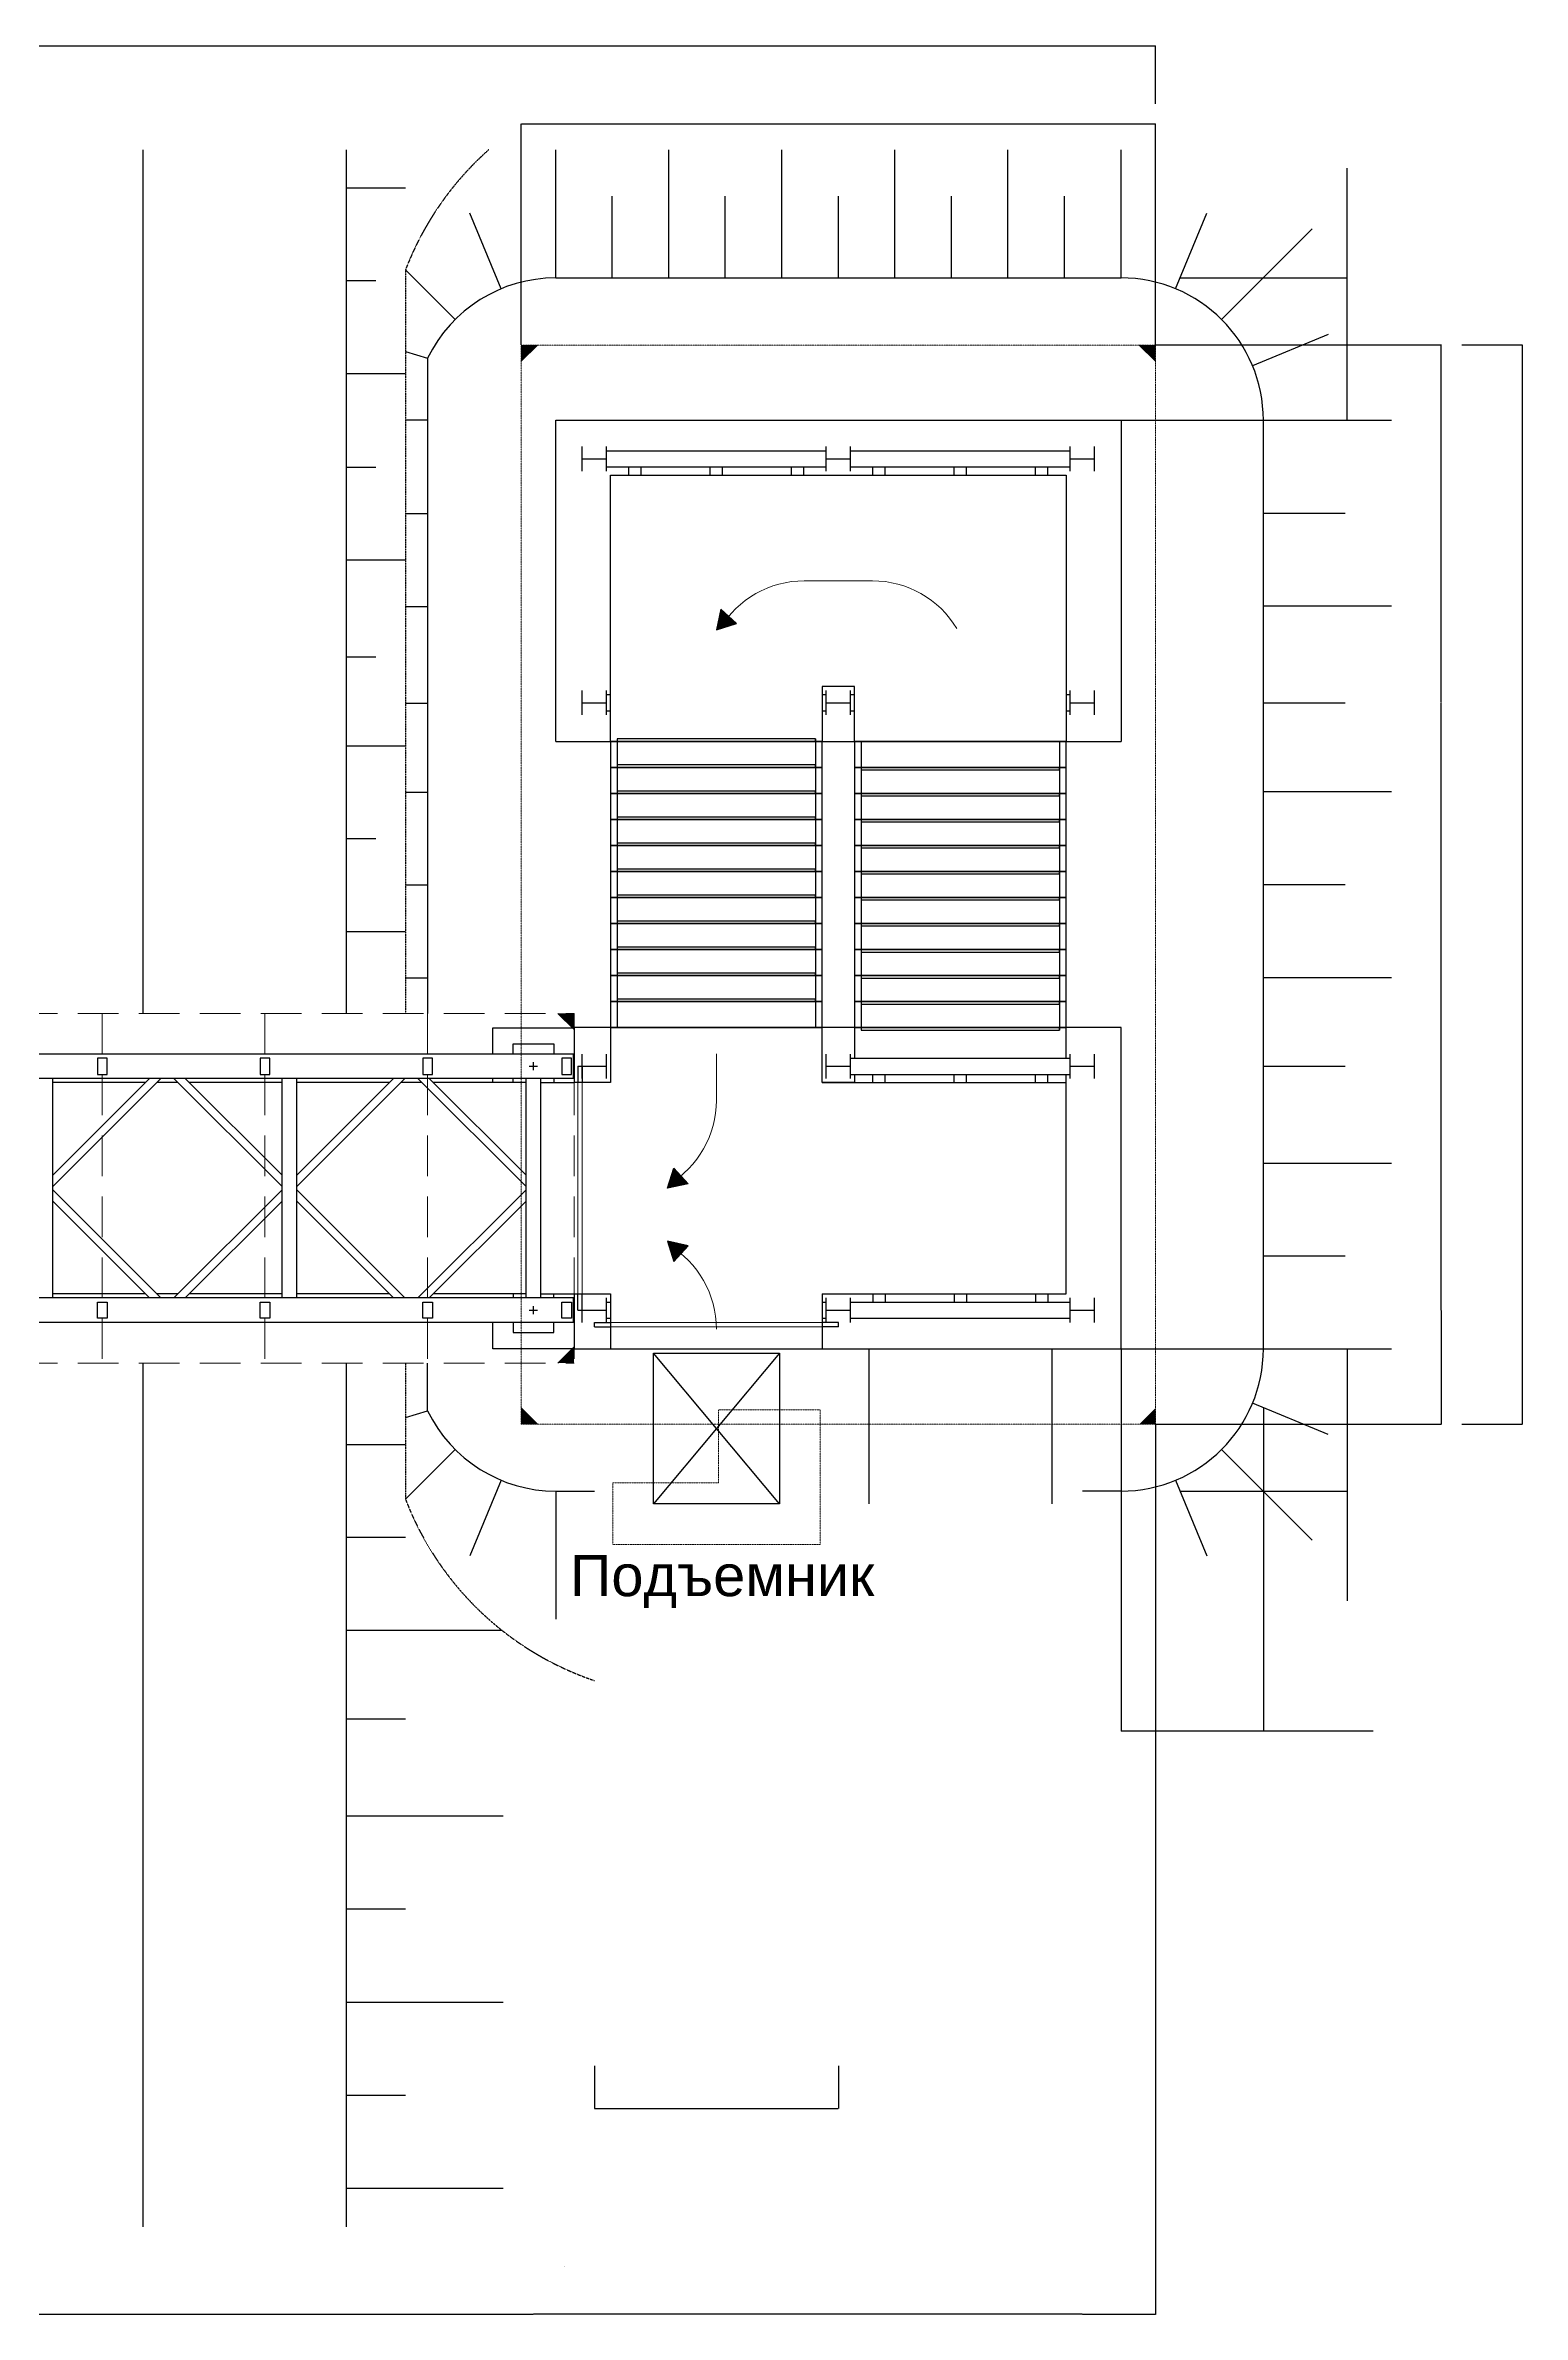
# Model space of a CAD drawing. Header units: millimetres. Extents: x -54986 to 52073, y -1196 to 63678.
# Drawn here: x -4318 to 13845, y -1196 to 26712 of the extents above; entities that cross this region are included whole.
import ezdxf

# ---------------------------------------------------------------- set-up
doc = ezdxf.new("R2010")
doc.units = ezdxf.units.MM
for name, pattern in [('ACAD_ISO02W100', [15, 12, -3]), ('HIDDEN', [0.375, 0.25, -0.125]), ('HIDDEN2', [4.7625, 3.175, -1.5875])]:
    doc.linetypes.add(name, pattern=pattern)
doc.layers.add('0_ANNOT_Dimensions', color=7, linetype='Continuous')
doc.styles.get("Standard").update_dxf_attribs({"font": 'arial.ttf'})
doc.dimstyles.new('ISO-25', dxfattribs={"dimtxt": 2.5, "dimasz": 2.5, "dimexe": 1.25, "dimexo": 0.625, "dimtad": 1, "dimtxsty": 'Standard', "dimcen": 2.5, "dimadec": 0, "dimazin": 0, "dimtfac": 1, "dimtmove": 0, "dimatfit": 3, "dimfxl": 1, "dimarcsym": 0})

# ---------------------------------------------------------------- blocks, each defined once
blk = doc.blocks.new('A$C62fae98b')
h = blk.add_hatch(color=256)
h.dxf.hatch_style = 1
h.paths.add_polyline_path([(-109, 10.75), (-108, 10.75), (-109, 9.75)])
h = blk.add_hatch(color=256)
h.dxf.hatch_style = 1
h.paths.add_polyline_path([(-109, -10.75), (-108, -10.75), (-109, -9.75)])
at = {"linetype": 'HIDDEN', "lineweight": 15, "ltscale": 10}
for p, q in [((-109, 10.75), (-109, -10.75)), ((109, 10.75), (-109, 10.75)), ((-100, 10.75), (-100, -10.75)), ((-90, 10.75), (-90, -10.75)), ((-80, 10.75), (-80, -10.75)), ((109, -10.75), (-109, -10.75))]:
    blk.add_line(p, q, dxfattribs=at)
for p, q in [((-108, 10.75), (-109, 9.75)), ((-108, -10.75), (-109, -9.75))]:
    blk.add_line(p, q)
at = {"lineweight": 30}
for p, q in [((-104, 9.87), (-109, 9.87)), ((-109, 9.87), (-109, 6.5)), ((-104, 8.25), (-104, 9.87)), ((-105.25, 8.87), (-107.75, 8.87)), ((-107.75, 8.87), (-107.75, 8.25)), ((-105.25, 8.25), (-105.25, 8.87)), ((-109, 8.25), (109, 8.25)), ((-109, 6.75), (-109, 8.25)), ((-108.97, 6.75), (-108.97, 8.25)), ((-106.25, 7.5), (-106.75, 7.5)), ((-106.5, 7.25), (-106.5, 7.75)), ((-109, 6.75), (109, 6.75)), ((-106.95, 6.5), (-109, 6.5)), ((-107.75, 6.75), (-107.75, 6.5)), ((-106.95, -6.75), (-106.95, 6.75)), ((-106.05, -6.75), (-106.05, 6.75)), ((-99.4, 6.75), (-106.05, 0.1)), ((-100.1, 6.75), (-106.05, 0.8)), ((-106.05, 6.5), (-100.35, 6.5)), ((-105.25, 6.5), (-105.25, 6.75)), ((-104, 6.5), (-104, 6.75)), ((-99.65, 6.5), (-98.35, 6.5)), ((-98.6, 6.75), (-91.95, 0.1)), ((-97.9, 6.75), (-91.95, 0.8)), ((-97.65, 6.5), (-91.95, 6.5)), ((-91.95, -6.75), (-91.95, 6.75)), ((-91.05, -6.75), (-91.05, 6.75)), ((-84.4, 6.75), (-91.05, 0.1)), ((-85.1, 6.75), (-91.05, 0.8)), ((-91.05, 6.5), (-85.35, 6.5)), ((-84.65, 6.5), (-83.35, 6.5)), ((-83.6, 6.75), (-76.95, 0.1)), ((-82.9, 6.75), (-76.95, 0.8)), ((-82.65, 6.5), (-76.95, 6.5)), ((-76.95, -6.75), (-76.95, 6.75)), ((-99.4, -6.75), (-106.05, -0.1)), ((-100.1, -6.75), (-106.05, -0.8)), ((-98.6, -6.75), (-91.95, -0.1)), ((-97.9, -6.75), (-91.95, -0.8)), ((-84.4, -6.75), (-91.05, -0.1)), ((-85.1, -6.75), (-91.05, -0.8)), ((-83.6, -6.75), (-76.95, -0.1)), ((-82.9, -6.75), (-76.95, -0.8)), ((-109, -6.5), (-109, -9.88)), ((-106.95, -6.5), (-109, -6.5)), ((-109, -6.75), (109, -6.75)), ((-109, -8.25), (-109, -6.75)), ((-108.97, -8.25), (-108.97, -6.75)), ((-107.75, -6.75), (-107.75, -6.5)), ((-106.05, -6.5), (-100.35, -6.5)), ((-105.25, -6.5), (-105.25, -6.75)), ((-97.65, -6.5), (-91.95, -6.5)), ((-91.05, -6.5), (-85.35, -6.5)), ((-84.65, -6.5), (-83.35, -6.5)), ((-82.65, -6.5), (-76.95, -6.5)), ((-109, -8.25), (109, -8.25)), ((-107.75, -8.88), (-107.75, -8.25)), ((-106.25, -7.5), (-106.75, -7.5)), ((-106.5, -7.75), (-106.5, -7.25)), ((-105.25, -8.25), (-105.25, -8.88)), ((-104, -9.88), (-104, -8.25)), ((-105.25, -8.88), (-107.75, -8.88)), ((-109, -9.88), (-104, -9.88))]:
    blk.add_line(p, q, dxfattribs=at)
for points in [[(-108.85, 8), (-108.25, 8), (-108.25, 7), (-108.85, 7)], [(-100.3, 8), (-99.7, 8), (-99.7, 7), (-100.3, 7)], [(-90.3, 8), (-89.7, 8), (-89.7, 7), (-90.3, 7)], [(-80.3, 8), (-79.7, 8), (-79.7, 7), (-80.3, 7)], [(-108.85, -8), (-108.25, -8), (-108.25, -7), (-108.85, -7)], [(-100.3, -8), (-99.7, -8), (-99.7, -7), (-100.3, -7)], [(-90.3, -8), (-89.7, -8), (-89.7, -7), (-90.3, -7)], [(-80.3, -8), (-79.7, -8), (-79.7, -7), (-80.3, -7)]]:
    blk.add_lwpolyline(points, close=True, dxfattribs=at)
blk = doc.blocks.new('A$Cef05371a')
at = {"lineweight": 30}
for p, q in [((-1.5, 1.5), (-1.5, -1.5)), ((-1.5, 0), (1.5, 0)), ((1.5, 1.5), (1.5, -1.5))]:
    blk.add_line(p, q, dxfattribs=at)
blk = doc.blocks.new('*D131')
at = {"color": 0, "lineweight": -2, "transparency": 16777216}
for p, q in [((-40918, -1191), (-40918, -1191)), ((-40915, -1192), (1680, -1192)), ((1682, -1191), (1682, -1191))]:
    blk.add_line(p, q, dxfattribs=at)
at = {"color": 0, "transparency": 16777216}
for points in [[(-40915, -1192), (-40915, -1192), (-40918, -1192)], [(1680, -1192), (1680, -1192), (1682, -1192)]]:
    blk.add_solid(points, dxfattribs=at)
at = {"layer": 'Defpoints', "color": 0, "transparency": 16777216}
for p in [(-40918, -1192), (1682, -1192), (1682, -1192)]:
    blk.add_point(p, dxfattribs=at)
at = {"color": 0, "transparency": 16777216, "insert": (-19618, -1190), "char_height": 2.5, "attachment_point": 5}
blk.add_mtext('Lp = 42600', dxfattribs=at)
blk = doc.blocks.new('*D132')
at = {"color": 0, "lineweight": -2, "transparency": 16777216}
for p, q in [((9332, 9756), (9332, -1193)), ((8432, -1191), (8432, -1191)), ((8435, -1192), (9330, -1192))]:
    blk.add_line(p, q, dxfattribs=at)
at = {"color": 0, "transparency": 16777216}
for points in [[(8435, -1192), (8435, -1192), (8432, -1192)], [(9330, -1192), (9330, -1192), (9332, -1192)]]:
    blk.add_solid(points, dxfattribs=at)
at = {"layer": 'Defpoints', "color": 0, "transparency": 16777216}
for p in [(9332, 9757), (8432, -1192), (9332, -1192)]:
    blk.add_point(p, dxfattribs=at)
at = {"color": 0, "transparency": 16777216, "insert": (8882, -1190), "char_height": 2.5, "attachment_point": 5}
blk.add_mtext('900', dxfattribs=at)
blk = doc.blocks.new('*D133')
at = {"color": 0, "lineweight": -2, "transparency": 16777216}
for p, q in [((5432, -1191), (5432, -1191)), ((8430, -1192), (5435, -1192)), ((8432, -1193), (8432, -1193))]:
    blk.add_line(p, q, dxfattribs=at)
at = {"color": 0, "transparency": 16777216}
for points in [[(5435, -1192), (5435, -1192), (5432, -1192)], [(8430, -1192), (8430, -1192), (8432, -1192)]]:
    blk.add_solid(points, dxfattribs=at)
at = {"layer": 'Defpoints', "color": 0, "transparency": 16777216}
for p in [(5432, -1192), (5432, -1192), (8432, -1192)]:
    blk.add_point(p, dxfattribs=at)
at = {"color": 0, "transparency": 16777216, "insert": (6932, -1190), "char_height": 2.5, "attachment_point": 5}
blk.add_mtext('3000', dxfattribs=at)
blk = doc.blocks.new('*D134')
at = {"color": 0, "lineweight": -2, "transparency": 16777216}
for p, q in [((2432, -1191), (2432, -1191)), ((5430, -1192), (2435, -1192)), ((5432, -1193), (5432, -1193))]:
    blk.add_line(p, q, dxfattribs=at)
at = {"color": 0, "transparency": 16777216}
for points in [[(2435, -1192), (2435, -1192), (2432, -1192)], [(5430, -1192), (5430, -1192), (5432, -1192)]]:
    blk.add_solid(points, dxfattribs=at)
at = {"layer": 'Defpoints', "color": 0, "transparency": 16777216}
for p in [(2432, -1192), (2432, -1192), (5432, -1192)]:
    blk.add_point(p, dxfattribs=at)
at = {"color": 0, "transparency": 16777216, "insert": (3932, -1190), "char_height": 2.5, "attachment_point": 5}
blk.add_mtext('3000', dxfattribs=at)
blk = doc.blocks.new('*D135')
at = {"color": 0, "lineweight": -2, "transparency": 16777216}
for p, q in [((1682, -1191), (1682, -1191)), ((2430, -1192), (1685, -1192)), ((2432, -1191), (2432, -1191))]:
    blk.add_line(p, q, dxfattribs=at)
at = {"color": 0, "transparency": 16777216}
for points in [[(1685, -1192), (1685, -1192), (1682, -1192)], [(2430, -1192), (2430, -1192), (2432, -1192)]]:
    blk.add_solid(points, dxfattribs=at)
at = {"layer": 'Defpoints', "color": 0, "transparency": 16777216}
for p in [(1682, -1192), (1682, -1192), (2432, -1192)]:
    blk.add_point(p, dxfattribs=at)
at = {"color": 0, "transparency": 16777216, "insert": (2063, -609), "char_height": 2.5, "attachment_point": 5, "bg_fill": 3, "box_fill_scale": 1.1, "bg_fill_color": 256, "bg_fill_true_color": 13158600, "bg_fill_transparency": 0}
blk.add_mtext('750', dxfattribs=at)
blk = doc.blocks.new('*D144')
at = {"color": 0, "lineweight": -2, "transparency": 16777216}
for p, q in [((-48568, 15558), (-48568, 26707)), ((-48565, 26706), (9330, 26706)), ((9332, 25994), (9332, 26707))]:
    blk.add_line(p, q, dxfattribs=at)
at = {"color": 0, "transparency": 16777216}
for points in [[(-48565, 26706), (-48565, 26706), (-48568, 26706)], [(9330, 26706), (9330, 26706), (9332, 26706)]]:
    blk.add_solid(points, dxfattribs=at)
at = {"layer": 'Defpoints', "color": 0, "transparency": 16777216}
for p in [(9332, 26706), (9332, 25994), (-48568, 15557)]:
    blk.add_point(p, dxfattribs=at)
at = {"color": 0, "transparency": 16777216, "insert": (-19618, 26708), "char_height": 2.5, "attachment_point": 5}
blk.add_mtext('57 900', dxfattribs=at)
blk = doc.blocks.new('*D145')
at = {"color": 0, "lineweight": -2, "transparency": 16777216}
for p, q in [((1532, 23028), (1532, 25745)), ((9330, 25744), (1535, 25744)), ((9332, 23028), (9332, 25745))]:
    blk.add_line(p, q, dxfattribs=at)
at = {"color": 0, "transparency": 16777216}
for points in [[(1535, 25744), (1535, 25743), (1532, 25744)], [(9330, 25744), (9330, 25743), (9332, 25744)]]:
    blk.add_solid(points, dxfattribs=at)
at = {"layer": 'Defpoints', "color": 0, "transparency": 16777216}
for p in [(1532, 25744), (1532, 23027), (9332, 23027)]:
    blk.add_point(p, dxfattribs=at)
at = {"color": 0, "transparency": 16777216, "insert": (5432, 25746), "char_height": 2.5, "attachment_point": 5}
blk.add_mtext('7800', dxfattribs=at)
blk = doc.blocks.new('*D152')
at = {"layer": '0_ANNOT_Dimensions', "color": 0, "lineweight": -2, "transparency": 16777216}
for p, q in [((12845, 11154), (12845, 9759)), ((12846, 11157), (12846, 11157)), ((9333, 9757), (12846, 9757))]:
    blk.add_line(p, q, dxfattribs=at)
at = {"layer": '0_ANNOT_Dimensions', "color": 0, "transparency": 16777216}
for points in [[(12845, 11154), (12845, 11154), (12845, 11157)], [(12845, 9759), (12845, 9759), (12845, 9757)]]:
    blk.add_solid(points, dxfattribs=at)
at = {"layer": 'Defpoints', "color": 0, "transparency": 16777216}
for p in [(12845, 11157), (9332, 9757), (12845, 9757)]:
    blk.add_point(p, dxfattribs=at)
at = {"layer": '0_ANNOT_Dimensions', "color": 0, "transparency": 16777216, "insert": (12843, 10457), "char_height": 2.5, "attachment_point": 5, "rotation": 90}
blk.add_mtext('1430', dxfattribs=at)
blk = doc.blocks.new('*D153')
at = {"layer": '0_ANNOT_Dimensions', "color": 0, "lineweight": -2, "transparency": 16777216}
for p, q in [((12845, 11159), (12845, 14154)), ((12846, 14157), (12846, 14157)), ((12846, 11157), (12846, 11157))]:
    blk.add_line(p, q, dxfattribs=at)
at = {"layer": '0_ANNOT_Dimensions', "color": 0, "transparency": 16777216}
for points in [[(12845, 14154), (12845, 14154), (12845, 14157)], [(12845, 11159), (12845, 11159), (12845, 11157)]]:
    blk.add_solid(points, dxfattribs=at)
at = {"layer": 'Defpoints', "color": 0, "transparency": 16777216}
for p in [(12845, 14157), (12845, 14157), (12845, 11157)]:
    blk.add_point(p, dxfattribs=at)
at = {"layer": '0_ANNOT_Dimensions', "color": 0, "transparency": 16777216, "insert": (12843, 12657), "char_height": 2.5, "attachment_point": 5, "rotation": 90}
blk.add_mtext('3000', dxfattribs=at)
blk = doc.blocks.new('*D154')
at = {"layer": '0_ANNOT_Dimensions', "color": 0, "lineweight": -2, "transparency": 16777216}
for p, q in [((12845, 14159), (12845, 18624)), ((12846, 18627), (12846, 18627)), ((12846, 14157), (12846, 14157))]:
    blk.add_line(p, q, dxfattribs=at)
at = {"layer": '0_ANNOT_Dimensions', "color": 0, "transparency": 16777216}
for points in [[(12845, 18624), (12845, 18624), (12845, 18627)], [(12845, 14159), (12845, 14159), (12845, 14157)]]:
    blk.add_solid(points, dxfattribs=at)
at = {"layer": 'Defpoints', "color": 0, "transparency": 16777216}
for p in [(12845, 18627), (12845, 18627), (12845, 14157)]:
    blk.add_point(p, dxfattribs=at)
at = {"layer": '0_ANNOT_Dimensions', "color": 0, "transparency": 16777216, "insert": (12843, 16392), "char_height": 2.5, "attachment_point": 5, "rotation": 90}
blk.add_mtext('4470', dxfattribs=at)
blk = doc.blocks.new('*D155')
at = {"layer": '0_ANNOT_Dimensions', "color": 0, "lineweight": -2, "transparency": 16777216}
for p, q in [((12845, 18629), (12845, 21624)), ((12846, 21627), (12846, 21627)), ((12846, 18627), (12846, 18627))]:
    blk.add_line(p, q, dxfattribs=at)
at = {"layer": '0_ANNOT_Dimensions', "color": 0, "transparency": 16777216}
for points in [[(12845, 21624), (12845, 21624), (12845, 21627)], [(12845, 18629), (12845, 18629), (12845, 18627)]]:
    blk.add_solid(points, dxfattribs=at)
at = {"layer": 'Defpoints', "color": 0, "transparency": 16777216}
for p in [(12845, 21627), (12845, 21627), (12845, 18627)]:
    blk.add_point(p, dxfattribs=at)
at = {"layer": '0_ANNOT_Dimensions', "color": 0, "transparency": 16777216, "insert": (12843, 20127), "char_height": 2.5, "attachment_point": 5, "rotation": 90}
blk.add_mtext('3000', dxfattribs=at)
blk = doc.blocks.new('*D156')
at = {"layer": '0_ANNOT_Dimensions', "color": 0, "lineweight": -2, "transparency": 16777216}
for p, q in [((9333, 23027), (12846, 23027)), ((12845, 21629), (12845, 23024)), ((12846, 21627), (12846, 21627))]:
    blk.add_line(p, q, dxfattribs=at)
at = {"layer": '0_ANNOT_Dimensions', "color": 0, "transparency": 16777216}
for points in [[(12845, 23024), (12845, 23024), (12845, 23027)], [(12845, 21629), (12845, 21629), (12845, 21627)]]:
    blk.add_solid(points, dxfattribs=at)
at = {"layer": 'Defpoints', "color": 0, "transparency": 16777216}
for p in [(9332, 23027), (12845, 23027), (12845, 21627)]:
    blk.add_point(p, dxfattribs=at)
at = {"layer": '0_ANNOT_Dimensions', "color": 0, "transparency": 16777216, "insert": (12843, 22327), "char_height": 2.5, "attachment_point": 5, "rotation": 90}
blk.add_mtext('1530', dxfattribs=at)
blk = doc.blocks.new('*D157')
at = {"layer": '0_ANNOT_Dimensions', "color": 0, "lineweight": -2, "transparency": 16777216}
for p, q in [((13096, 23027), (13845, 23027)), ((13844, 9759), (13844, 23024)), ((13096, 9757), (13845, 9757))]:
    blk.add_line(p, q, dxfattribs=at)
at = {"layer": '0_ANNOT_Dimensions', "color": 0, "transparency": 16777216}
for points in [[(13843, 23024), (13844, 23024), (13844, 23027)], [(13843, 9759), (13844, 9759), (13844, 9757)]]:
    blk.add_solid(points, dxfattribs=at)
at = {"layer": 'Defpoints', "color": 0, "transparency": 16777216}
for p in [(13095, 23027), (13844, 23027), (13095, 9757)]:
    blk.add_point(p, dxfattribs=at)
at = {"layer": '0_ANNOT_Dimensions', "color": 0, "transparency": 16777216, "insert": (13842, 16392), "char_height": 2.5, "attachment_point": 5, "rotation": 90}
blk.add_mtext('13430', dxfattribs=at)
blk = doc.blocks.new('*D177')
at = {"layer": '0_ANNOT_Dimensions', "color": 0, "lineweight": -2, "transparency": 16777216}
for p, q in [((11688, 23852), (11688, 25203)), ((9633, 23852), (11690, 23852)), ((11688, 22104), (11688, 23849)), ((8908, 22102), (11690, 22102))]:
    blk.add_line(p, q, dxfattribs=at)
at = {"layer": '0_ANNOT_Dimensions', "color": 0, "transparency": 16777216}
for points in [[(11688, 23849), (11689, 23849), (11688, 23852)], [(11688, 22104), (11689, 22104), (11688, 22102)]]:
    blk.add_solid(points, dxfattribs=at)
at = {"layer": 'Defpoints', "color": 0, "transparency": 16777216}
for p in [(9632, 23852), (11688, 23852), (8907, 22102)]:
    blk.add_point(p, dxfattribs=at)
at = {"layer": '0_ANNOT_Dimensions', "color": 0, "transparency": 16777216, "insert": (11687, 25199), "char_height": 2.5, "attachment_point": 5, "rotation": 90}
blk.add_mtext('1750', dxfattribs=at)
blk = doc.blocks.new('*D163')
at = {"layer": '0_ANNOT_Dimensions', "color": 0, "lineweight": -2, "transparency": 16777216}
for p, q in [((8908, 10682), (11690, 10682)), ((11688, 10679), (11688, 8934)), ((9633, 8932), (11690, 8932)), ((11688, 8932), (11688, 7581))]:
    blk.add_line(p, q, dxfattribs=at)
at = {"layer": '0_ANNOT_Dimensions', "color": 0, "transparency": 16777216}
for points in [[(11688, 10679), (11689, 10679), (11688, 10682)], [(11688, 8934), (11689, 8934), (11688, 8932)]]:
    blk.add_solid(points, dxfattribs=at)
at = {"layer": 'Defpoints', "color": 0, "transparency": 16777216}
for p in [(8907, 10682), (9632, 8932), (11688, 8932)]:
    blk.add_point(p, dxfattribs=at)
at = {"layer": '0_ANNOT_Dimensions', "color": 0, "transparency": 16777216, "insert": (11687, 7585), "char_height": 2.5, "attachment_point": 5, "rotation": 90}
blk.add_mtext('1750', dxfattribs=at)
blk = doc.blocks.new('*D178')
at = {"layer": '0_ANNOT_Dimensions', "color": 0, "lineweight": -2, "transparency": 16777216}
for p, q in [((8907, 10681), (8907, 5981)), ((10657, 9956), (10657, 5981)), ((8910, 5982), (10655, 5982)), ((10657, 5982), (12008, 5982))]:
    blk.add_line(p, q, dxfattribs=at)
at = {"layer": '0_ANNOT_Dimensions', "color": 0, "transparency": 16777216}
for points in [[(8910, 5982), (8910, 5982), (8907, 5982)], [(10655, 5982), (10655, 5982), (10657, 5982)]]:
    blk.add_solid(points, dxfattribs=at)
at = {"layer": 'Defpoints', "color": 0, "transparency": 16777216}
for p in [(8907, 10682), (10657, 9957), (10657, 5982)]:
    blk.add_point(p, dxfattribs=at)
at = {"layer": '0_ANNOT_Dimensions', "color": 0, "transparency": 16777216, "insert": (12004, 5984), "char_height": 2.5, "attachment_point": 5}
blk.add_mtext('1750', dxfattribs=at)
blk = doc.blocks.new('*D186')
at = {"color": 0, "lineweight": -2, "transparency": 16777216}
for p, q in [((2432, 1862), (2432, 1339)), ((5432, 1862), (5432, 1339)), ((2435, 1340), (5430, 1340))]:
    blk.add_line(p, q, dxfattribs=at)
at = {"color": 0, "transparency": 16777216}
for points in [[(2435, 1340), (2435, 1340), (2432, 1340)], [(5430, 1340), (5430, 1340), (5432, 1340)]]:
    blk.add_solid(points, dxfattribs=at)
at = {"layer": 'Defpoints', "color": 0, "transparency": 16777216}
for p in [(2432, 1862), (5432, 1862), (5432, 1340)]:
    blk.add_point(p, dxfattribs=at)
at = {"color": 0, "transparency": 16777216, "insert": (3932, 1342), "char_height": 2.5, "attachment_point": 5}
blk.add_mtext('3000', dxfattribs=at)

msp = doc.modelspace()

# ---------------------------------------------------------------- hatches: boundary and pattern name
h = msp.add_hatch(color=256)
h.dxf.hatch_style = 1
h.paths.add_polyline_path([(1532.045, 23026.951), (1732.045, 23026.951), (1532.045, 22826.951)])
h = msp.add_hatch(color=256)
h.dxf.hatch_style = 1
h.paths.add_polyline_path([(9332.045, 23026.951), (9132.045, 23026.951), (9332.045, 22826.951)])
h = msp.add_hatch(color=256)
h.dxf.hatch_style = 1
h.paths.add_polyline_path([(3932.045, 19525.022), (4179.644, 19603.729), (4083.663, 19691.266)])
h.paths.add_polyline_path([(3932.045, 19525.022), (4083.663, 19691.266), (3987.682, 19778.803)])
h = msp.add_hatch(color=256)
h.dxf.hatch_style = 1
h.paths.add_polyline_path([(3330.117, 12656.951), (3408.824, 12904.55), (3496.36, 12808.569)])
h.paths.add_polyline_path([(3330.117, 12656.951), (3496.36, 12808.569), (3583.897, 12712.588)])
h = msp.add_hatch(color=256)
h.dxf.hatch_style = 1
h.paths.add_polyline_path([(3330.117, 12004.82), (3408.824, 11757.221), (3496.36, 11853.202)])
h.paths.add_polyline_path([(3330.117, 12004.82), (3496.36, 11853.202), (3583.897, 11949.183)])
h = msp.add_hatch(color=256)
h.dxf.hatch_style = 1
h.paths.add_polyline_path([(1532.045, 9756.951), (1732.045, 9756.951), (1532.045, 9956.951)])
h = msp.add_hatch(color=256)
h.dxf.hatch_style = 1
h.paths.add_polyline_path([(9332.045, 9756.951), (9132.045, 9756.951), (9332.045, 9956.951)])

# ---------------------------------------------------------------- linework, layer by layer
for p, q in [((-3117.955, 25428.647), (-3117.955, 14806.951)), ((-617.955, 25428.647), (-617.955, 14806.951)), ((1957.045, 23851.951), (1957.045, 25428.647)), ((3347.045, 23851.951), (3347.045, 25428.647)), ((4737.045, 23851.951), (4737.045, 25428.647)), ((6127.045, 23851.951), (6127.045, 25428.647)), ((7517.045, 23851.951), (7517.045, 25428.647)), ((8907.045, 23851.951), (8907.045, 25428.647)), ((109.337, 24956.951), (-617.955, 24956.951)), ((2652.045, 23851.951), (2652.045, 24858.199)), ((4042.045, 23851.951), (4042.045, 24858.199)), ((5432.045, 23851.951), (5432.045, 24858.199)), ((6822.045, 23851.951), (6822.045, 24858.199)), ((8212.045, 23851.951), (8212.045, 24858.199)), ((1287.349, 23718.74), (902.274, 24648.393)), ((9576.741, 23718.74), (9961.816, 24648.393)), ((10144.482, 23339.388), (11259.374, 24454.28)), ((-254.309, 23814.951), (-617.955, 23814.951)), ((719.608, 23339.388), (109.337, 23949.659)), ((1957.045, 23851.951), (8907.045, 23851.951)), ((109.337, 22946.752), (382.064, 22864.797)), ((1732.045, 23026.951), (1532.045, 22826.951)), ((9132.045, 23026.951), (9332.045, 22826.951)), ((11453.487, 23156.721), (10523.834, 22771.647)), ((109.337, 22672.951), (-617.955, 22672.951)), ((382.064, 22864.797), (382.064, 14806.951)), ((382.064, 22101.951), (109.337, 22101.951)), ((10657.045, 10681.951), (10657.045, 22101.951)), ((10657.045, 22101.951), (12233.741, 22101.951)), ((-254.309, 21521.224), (-617.955, 21521.224)), ((382.064, 20950.224), (109.337, 20950.224)), ((10657.045, 20959.951), (11663.294, 20959.951)), ((109.337, 20379.224), (-617.955, 20379.224)), ((10657.045, 19817.951), (12233.741, 19817.951)), ((382.064, 19808.224), (109.337, 19808.224)), ((-254.309, 19188.224), (-617.955, 19188.224)), ((382.064, 18617.224), (109.337, 18617.224)), ((10657.045, 18626.951), (11663.294, 18626.951)), ((109.337, 18095.224), (-617.955, 18095.224)), ((382.064, 17524.224), (109.337, 17524.224)), ((10657.045, 17533.951), (12233.741, 17533.951)), ((-254.309, 16953.224), (-617.955, 16953.224)), ((382.064, 16382.224), (109.337, 16382.224)), ((10657.045, 16391.951), (11663.294, 16391.951)), ((109.337, 15811.224), (-617.955, 15811.224)), ((382.064, 15240.224), (109.337, 15240.224)), ((10657.045, 15249.951), (12233.741, 15249.951)), ((10657.045, 14156.951), (11663.294, 14156.951)), ((10657.045, 12965.951), (12233.741, 12965.951)), ((10657.045, 11823.951), (11663.294, 11823.951)), ((10657.045, 10681.951), (12233.741, 10681.951)), ((-3117.955, 10506.951), (-3117.955, -114.745)), ((-617.955, 10506.951), (-617.955, -114.745)), ((382.064, 9919.105), (382.045, 10506.951)), ((109.337, 9837.15), (382.064, 9919.105)), ((1732.045, 9756.951), (1532.045, 9956.951)), ((11453.487, 9627.18), (10523.834, 10012.255)), ((109.337, 9502.678), (-617.955, 9502.678)), ((719.608, 9444.514), (109.337, 8834.242)), ((10144.482, 9444.514), (11259.374, 8329.622)), ((1287.349, 9065.162), (902.274, 8135.509)), ((1957.045, 8931.951), (1957.045, 7355.255)), ((1957.045, 8931.951), (2432.045, 8931.951)), ((8907.045, 8931.951), (8432.045, 8931.951)), ((8907.045, 8931.951), (8907.045, 7355.255)), ((9576.741, 9065.162), (9961.816, 8135.509)), ((109.337, 8360.678), (-617.955, 8360.678)), ((1296.972, 7218.678), (-617.955, 7218.678)), ((109.337, 6125.678), (-617.955, 6125.678)), ((1309.337, 4934.678), (-617.955, 4934.678)), ((109.337, 3792.678), (-617.955, 3792.678)), ((1309.337, 2640.951), (-617.955, 2640.951)), ((109.337, 1498.951), (-617.955, 1498.951)), ((1309.337, 356.951), (-617.955, 356.951))]:
    msp.add_line(p, q)
at = {"linetype": 'HIDDEN2'}
for p, q in [((109.337, 23949.696), (109.337, 14806.951)), ((109.337, 10506.951), (109.337, 8834.205))]:
    msp.add_line(p, q, dxfattribs=at)
at = {"linetype": 'HIDDEN2', "lineweight": 13}
for p, q in [((1532.045, 23026.951), (1532.045, 9756.951)), ((1532.045, 23026.951), (9332.045, 23026.951)), ((9332.045, 23026.951), (9332.045, 9756.951)), ((1532.045, 9756.951), (9332.045, 9756.951))]:
    msp.add_line(p, q, dxfattribs=at)
at = {"lineweight": 30}
for p, q in [((1957.045, 22101.951), (8907.045, 22101.951)), ((1957.045, 18151.951), (1957.045, 22101.951)), ((8907.045, 22101.951), (8907.045, 18151.951)), ((2582.045, 21726.951), (5282.045, 21726.951)), ((2582.045, 21526.951), (5282.045, 21526.951)), ((2857.045, 21426.951), (2857.045, 21526.951)), ((3007.045, 21426.951), (3007.045, 21526.951)), ((3857.045, 21426.951), (3857.045, 21526.951)), ((4007.045, 21426.951), (4007.045, 21526.951)), ((4857.045, 21426.951), (4857.045, 21526.951)), ((5007.045, 21426.951), (5007.045, 21526.951)), ((5582.045, 21726.951), (8282.045, 21726.951)), ((5582.045, 21526.951), (8282.045, 21526.951)), ((5857.045, 21426.951), (5857.045, 21526.951)), ((6007.045, 21426.951), (6007.045, 21526.951)), ((6857.045, 21426.951), (6857.045, 21526.951)), ((7007.045, 21426.951), (7007.045, 21526.951)), ((7857.045, 21426.951), (7857.045, 21526.951)), ((8007.045, 21426.951), (8007.045, 21526.951)), ((2582.045, 18726.951), (2632.045, 18726.951)), ((5232.045, 18726.951), (5282.045, 18726.951)), ((5582.045, 18726.951), (5632.045, 18726.951)), ((8232.045, 18726.951), (8282.045, 18726.951)), ((2582.045, 18526.951), (2632.045, 18526.951)), ((5232.045, 18526.951), (5282.045, 18526.951)), ((5582.045, 18526.951), (5632.045, 18526.951)), ((8232.045, 18526.951), (8282.045, 18526.951)), ((1957.045, 18151.951), (8907.045, 18151.951)), ((2712.045, 18181.951), (2712.045, 14631.951)), ((5152.045, 18181.951), (5152.045, 14631.951)), ((5712.045, 18151.951), (5712.045, 14601.951)), ((8152.045, 18151.951), (8152.045, 14601.951)), ((8907.045, 14631.951), (2182.045, 14631.951)), ((8907.045, 10681.951), (8907.045, 14631.951)), ((5582.045, 14256.951), (8282.045, 14256.951)), ((2227.045, 14156.951), (2227.045, 13956.951)), ((2227.045, 14156.951), (2282.045, 14156.951)), ((2282.045, 14156.951), (2282.045, 13956.951)), ((5232.045, 13956.951), (8232.045, 13956.951)), ((5582.045, 14056.951), (8282.045, 14056.951)), ((5857.045, 13956.951), (5857.045, 14056.951)), ((6007.045, 13956.951), (6007.045, 14056.951)), ((6857.045, 13956.951), (6857.045, 14056.951)), ((7007.045, 13956.951), (7007.045, 14056.951)), ((7857.045, 13956.951), (7857.045, 14056.951)), ((8007.045, 13956.951), (8007.045, 14056.951)), ((2227.045, 11156.951), (2227.045, 11356.951)), ((2282.045, 11156.951), (2282.045, 11356.951)), ((2582.045, 11256.951), (2632.045, 11256.951)), ((2632.045, 11356.951), (2632.045, 10681.951)), ((5232.045, 11356.951), (5232.045, 10681.951)), ((5232.045, 11256.951), (5282.045, 11256.951)), ((5582.045, 11256.951), (8282.045, 11256.951)), ((5857.045, 11356.951), (5857.045, 11256.951)), ((6007.045, 11356.951), (6007.045, 11256.951)), ((6857.045, 11356.951), (6857.045, 11256.951)), ((7007.045, 11356.951), (7007.045, 11256.951)), ((7857.045, 11356.951), (7857.045, 11256.951)), ((8007.045, 11356.951), (8007.045, 11256.951)), ((2227.045, 11156.951), (2282.045, 11156.951)), ((2432.045, 11006.951), (2632.045, 11006.951)), ((2432.045, 10951.951), (2432.045, 11006.951)), ((2432.045, 10951.951), (2632.045, 10951.951)), ((2582.045, 11056.951), (2632.045, 11056.951)), ((5232.045, 11056.951), (5282.045, 11056.951)), ((5432.045, 11006.951), (5232.045, 11006.951)), ((5432.045, 10951.951), (5232.045, 10951.951)), ((5432.045, 10951.951), (5432.045, 11006.951)), ((5582.045, 11056.951), (8282.045, 11056.951)), ((2182.045, 10681.951), (8907.045, 10681.951)), ((5807.045, 10681.951), (5807.045, 8776.951)), ((8057.045, 10681.951), (8057.045, 8776.951))]:
    msp.add_line(p, q, dxfattribs=at)
at = {"lineweight": 13, "ltscale": 0.25}
for p, q in [((5012.295, 20126.951), (5851.795, 20126.951)), ((3932.045, 13737.201), (3932.045, 14308.956))]:
    msp.add_line(p, q, dxfattribs=at)
at = {"linetype": 'ACAD_ISO02W100', "lineweight": 13}
msp.add_line((3932.045, 19525.022), (4083.663, 19691.266), dxfattribs=at)
at = {"linetype": 'HIDDEN', "lineweight": 15, "ltscale": 7}
for p, q in [((2227.045, 14006.951), (2227.045, 11306.951)), ((2282.045, 11306.951), (2282.045, 14006.951)), ((5232.045, 11006.951), (2632.045, 11006.951)), ((5232.045, 10951.951), (2632.045, 10951.951))]:
    msp.add_line(p, q, dxfattribs=at)
at = {"color": 6, "lineweight": 30}
for p, q in [((4707.045, 10626.951), (3157.045, 8776.951)), ((4707.045, 8776.951), (3157.045, 10626.951))]:
    msp.add_line(p, q, dxfattribs=at)
at = {"lineweight": 30}
for points in [[(5232.045, 18151.951), (2632.045, 18151.951), (2632.045, 21426.951), (8232.045, 21426.951), (8232.045, 18151.951), (5632.045, 18151.951), (5632.045, 18826.951), (5232.045, 18826.951), (5232.045, 18151.951)], [(5152.045, 18151.951), (5152.045, 18181.951), (2712.045, 18181.951), (2712.045, 18151.951), (2632.045, 18151.951), (2632.045, 17831.951), (5232.045, 17831.951), (5232.045, 18151.951), (2632.045, 18151.951)], [(5712.045, 17831.951), (5712.045, 17801.951), (8152.045, 17801.951), (8152.045, 17831.951), (8232.045, 17831.951), (8232.045, 18151.951), (5632.045, 18151.951), (5632.045, 17831.951), (8232.045, 17831.951)], [(5152.045, 17831.951), (5152.045, 17861.951), (2712.045, 17861.951), (2712.045, 17831.951), (2632.045, 17831.951), (2632.045, 17511.951), (5232.045, 17511.951), (5232.045, 17831.951), (2632.045, 17831.951)], [(5712.045, 17511.951), (5712.045, 17481.951), (8152.045, 17481.951), (8152.045, 17511.951), (8232.045, 17511.951), (8232.045, 17831.951), (5632.045, 17831.951), (5632.045, 17511.951), (8232.045, 17511.951)], [(5152.045, 17511.951), (5152.045, 17541.951), (2712.045, 17541.951), (2712.045, 17511.951), (2632.045, 17511.951), (2632.045, 17191.951), (5232.045, 17191.951), (5232.045, 17511.951), (2632.045, 17511.951)], [(5712.045, 17191.951), (5712.045, 17161.951), (8152.045, 17161.951), (8152.045, 17191.951), (8232.045, 17191.951), (8232.045, 17511.951), (5632.045, 17511.951), (5632.045, 17191.951), (8232.045, 17191.951)], [(5152.045, 17191.951), (5152.045, 17221.951), (2712.045, 17221.951), (2712.045, 17191.951), (2632.045, 17191.951), (2632.045, 16871.951), (5232.045, 16871.951), (5232.045, 17191.951), (2632.045, 17191.951)], [(5712.045, 16871.951), (5712.045, 16841.951), (8152.045, 16841.951), (8152.045, 16871.951), (8232.045, 16871.951), (8232.045, 17191.951), (5632.045, 17191.951), (5632.045, 16871.951), (8232.045, 16871.951)], [(5152.045, 16871.951), (5152.045, 16901.951), (2712.045, 16901.951), (2712.045, 16871.951), (2632.045, 16871.951), (2632.045, 16551.951), (5232.045, 16551.951), (5232.045, 16871.951), (2632.045, 16871.951)], [(5712.045, 16551.951), (5712.045, 16521.951), (8152.045, 16521.951), (8152.045, 16551.951), (8232.045, 16551.951), (8232.045, 16871.951), (5632.045, 16871.951), (5632.045, 16551.951), (8232.045, 16551.951)], [(5152.045, 16551.951), (5152.045, 16581.951), (2712.045, 16581.951), (2712.045, 16551.951), (2632.045, 16551.951), (2632.045, 16231.951), (5232.045, 16231.951), (5232.045, 16551.951), (2632.045, 16551.951)], [(5712.045, 16231.951), (5712.045, 16201.951), (8152.045, 16201.951), (8152.045, 16231.951), (8232.045, 16231.951), (8232.045, 16551.951), (5632.045, 16551.951), (5632.045, 16231.951), (8232.045, 16231.951)], [(5152.045, 16231.951), (5152.045, 16261.951), (2712.045, 16261.951), (2712.045, 16231.951), (2632.045, 16231.951), (2632.045, 15911.951), (5232.045, 15911.951), (5232.045, 16231.951), (2632.045, 16231.951)], [(5712.045, 15911.951), (5712.045, 15881.951), (8152.045, 15881.951), (8152.045, 15911.951), (8232.045, 15911.951), (8232.045, 16231.951), (5632.045, 16231.951), (5632.045, 15911.951), (8232.045, 15911.951)], [(5152.045, 15911.951), (5152.045, 15941.951), (2712.045, 15941.951), (2712.045, 15911.951), (2632.045, 15911.951), (2632.045, 15591.951), (5232.045, 15591.951), (5232.045, 15911.951), (2632.045, 15911.951)], [(5712.045, 15591.951), (5712.045, 15561.951), (8152.045, 15561.951), (8152.045, 15591.951), (8232.045, 15591.951), (8232.045, 15911.951), (5632.045, 15911.951), (5632.045, 15591.951), (8232.045, 15591.951)], [(5152.045, 15591.951), (5152.045, 15621.951), (2712.045, 15621.951), (2712.045, 15591.951), (2632.045, 15591.951), (2632.045, 15271.951), (5232.045, 15271.951), (5232.045, 15591.951), (2632.045, 15591.951)], [(5712.045, 15271.951), (5712.045, 15241.951), (8152.045, 15241.951), (8152.045, 15271.951), (8232.045, 15271.951), (8232.045, 15591.951), (5632.045, 15591.951), (5632.045, 15271.951), (8232.045, 15271.951)], [(5152.045, 15271.951), (5152.045, 15301.951), (2712.045, 15301.951), (2712.045, 15271.951), (2632.045, 15271.951), (2632.045, 14951.951), (5232.045, 14951.951), (5232.045, 15271.951), (2632.045, 15271.951)], [(5712.045, 14951.951), (5712.045, 14921.951), (8152.045, 14921.951), (8152.045, 14951.951), (8232.045, 14951.951), (8232.045, 15271.951), (5632.045, 15271.951), (5632.045, 14951.951), (8232.045, 14951.951)], [(5152.045, 14951.951), (5152.045, 14981.951), (2712.045, 14981.951), (2712.045, 14951.951), (2632.045, 14951.951), (2632.045, 14631.951), (5232.045, 14631.951), (5232.045, 14951.951), (2632.045, 14951.951)], [(5712.045, 14631.951), (5712.045, 14601.951), (8152.045, 14601.951), (8152.045, 14631.951), (8232.045, 14631.951), (8232.045, 14951.951), (5632.045, 14951.951), (5632.045, 14631.951), (8232.045, 14631.951)], [(5632.045, 14056.951), (5632.045, 13956.951), (5232.045, 13956.951), (5232.045, 14631.951), (2632.045, 14631.951), (2632.045, 13956.951), (2182.045, 13956.951)], [(8232.045, 14256.951), (8232.045, 14631.951), (5632.045, 14631.951), (5632.045, 14256.951)], [(5232.045, 11356.951), (8232.045, 11356.951), (8232.045, 14056.951)], [(2182.045, 11356.951), (2632.045, 11356.951)]]:
    msp.add_lwpolyline(points, dxfattribs=at)
for points in [[(3932.045, 19525.022), (4179.644, 19603.729), (3987.682, 19778.803)], [(3330.117, 12656.951), (3408.824, 12904.55), (3583.897, 12712.588)], [(3330.117, 12004.82), (3408.824, 11757.221), (3583.897, 11949.183)]]:
    msp.add_lwpolyline(points, close=True)
at = {"color": 6, "lineweight": 30}
msp.add_lwpolyline([(4707.045, 8776.951), (3157.045, 8776.951), (3157.045, 10626.951), (4707.045, 10626.951)], close=True, dxfattribs=at)
at = {"linetype": 'HIDDEN2'}
msp.add_arc((3646.775, 22593.493), 3788.504, 131.5517274, 159.0243187, dxfattribs=at)
for centre, start, end in [((1957.045, 22101.951), 90, 154.1566592), ((8907.045, 22101.951), 0, 90), ((8907.045, 10681.951), 270, 0), ((1957.045, 10681.951), 205.8433408, 270)]:
    msp.add_arc(centre, 1750, start, end)
at = {"lineweight": 13, "ltscale": 0.25}
for centre, start, end in [((5012.295, 18919.451), 90, 149.1340931), ((5851.795, 18919.451), 30.8659069, 90), ((2724.545, 13737.201), 300.8659069, 0), ((2724.545, 10924.57), 0, 59.1340931)]:
    msp.add_arc(centre, 1207.5, start, end, dxfattribs=at)

# ---------------------------------------------------------------- block references
at = {"xscale": -99.99999999998788, "yscale": 99.99999999998788, "zscale": 99.99999999998788, "rotation": 180}
for p in [(2432.045, 21626.951), (5432.045, 21626.951), (8432.045, 21626.951), (2432.045, 18626.951), (5432.045, 18626.951), (8432.045, 18626.951), (2432.045, 14156.951), (5432.045, 14156.951), (8432.045, 14156.951), (2432.045, 11156.951), (5432.045, 11156.951), (8432.045, 11156.951)]:
    msp.add_blockref('A$Cef05371a', p, dxfattribs=at)
at = {"linetype": 'HIDDEN', "lineweight": 15, "ltscale": 7, "xscale": -199.9999999999758, "yscale": 199.9999999999758, "zscale": 199.9999999999758}
msp.add_blockref('A$C62fae98b', (-19617.955, 12656.951), dxfattribs=at)

# ---------------------------------------------------------------- dimensions: what is measured, and where the dimension line sits
for base, p1, p2, text, picture, middle in [((9332.045, 26706.031), (-48567.955, 15556.951), (9332.045, 25993.658), '57 900', '*D144', (-19617.955, 26707.932)), ((1532.045, 25743.658), (9332.045, 23026.951), (1532.045, 23026.951), '7800', '*D145', (5432.045, 25745.56)), ((1682.045, -1191.921), (-40917.955, -1191.921), (1682.045, -1191.921), 'Lp = 42600', '*D131', (-19617.955, -1189.694))]:
    dim = msp.add_linear_dim(base=base, p1=p1, p2=p2, angle=180, text=text, dimstyle='ISO-25')
    dim.commit()
    dim.dimension.update_dxf_attribs({"geometry": picture, "text_midpoint": middle})
for base, p1, p2, text, picture, middle in [((9332.045, -1191.921), (8432.045, -1191.921), (9332.045, 9756.951), '900', '*D132', (8882.045, -1190.02)), ((2432.045, -1191.921), (5432.045, -1191.921), (2432.045, -1191.921), '3000', '*D134', (3932.045, -1190.019)), ((5432.045, -1191.921), (8432.045, -1191.921), (5432.045, -1191.921), '3000', '*D133', (6932.045, -1190.019))]:
    dim = msp.add_linear_dim(base=base, p1=p1, p2=p2, text=text, dimstyle='ISO-25')
    dim.commit()
    dim.dimension.update_dxf_attribs({"geometry": picture, "text_midpoint": middle})
dim = msp.add_linear_dim(base=(5432.045, 1340.045), p1=(2432.045, 1862.275), p2=(5432.045, 1862.275), dimstyle='ISO-25')
dim.commit()
dim.dimension.update_dxf_attribs({"geometry": '*D186', "text_midpoint": (3932.045, 1341.947)})
at = {"layer": '0_ANNOT_Dimensions'}
for base, p1, p2, angle, picture, middle in [((11688.469, 23851.951), (8907.045, 22101.951), (9631.919, 23851.951), 90, '*D177', (11688.469, 25199.154)), ((11688.469, 8931.951), (8907.045, 10681.951), (9631.919, 8931.951), 270, '*D163', (11688.469, 7584.748)), ((10657.045, 5981.995), (8907.045, 10681.951), (10657.045, 9957.077), 180, '*D178', (12004.248, 5981.995))]:
    dim = msp.add_linear_dim(base=base, p1=p1, p2=p2, angle=angle, text='1750', dimstyle='ISO-25', dxfattribs=at)
    dim.commit()
    dim.dimension.update_dxf_attribs({"geometry": picture, "text_midpoint": middle, "dimtype": 160})
for base, p1, p2, text, picture, middle in [((12844.938, 23026.951), (12844.938, 21626.951), (9332.045, 23026.951), '1530', '*D156', (12843.036, 22326.951)), ((13843.558, 23026.951), (13094.938, 9756.951), (13094.938, 23026.951), '13430', '*D157', (13841.656, 16391.951)), ((12844.938, 21626.951), (12844.938, 18626.951), (12844.938, 21626.951), '3000', '*D155', (12843.036, 20126.951)), ((12844.938, 18626.951), (12844.938, 14156.951), (12844.938, 18626.951), '4470', '*D154', (12843.037, 16391.951)), ((12844.938, 14156.951), (12844.938, 11156.951), (12844.938, 14156.951), '3000', '*D153', (12843.036, 12656.951)), ((12844.938, 9756.951), (12844.938, 11156.951), (9332.045, 9756.951), '1430', '*D152', (12843.036, 10456.951))]:
    dim = msp.add_linear_dim(base=base, p1=p1, p2=p2, angle=90, text=text, dimstyle='ISO-25', dxfattribs=at)
    dim.commit()
    dim.dimension.update_dxf_attribs({"geometry": picture, "text_midpoint": middle})

# ---------------------------------------------------------------- next in the draw order: texts
at = {"insert": (4002.328, 7820.675), "char_height": 508, "attachment_point": 5, "bg_fill": 3, "box_fill_scale": 1.2, "bg_fill_color": 256, "bg_fill_transparency": 0}
msp.add_mtext_dynamic_manual_height_columns('{\\C6;Подъемник}', width=3553.22809, gutter_width=2540, heights=[0], dxfattribs=at)

# ---------------------------------------------------------------- next in the draw order: dimensions: what is measured, and where the dimension line sits
dim = msp.add_linear_dim(base=(1682.045, -1191.921), p1=(2432.045, -1191.921), p2=(1682.045, -1191.921), text='750', dimstyle='ISO-25', override={"dimtmove": 2, "dimtfill": 1})
dim.commit()
dim.dimension.update_dxf_attribs({"geometry": '*D135', "text_midpoint": (2062.568, -609.155), "dimtype": 160})

# ---------------------------------------------------------------- next in the draw order: linework, layer by layer
at = {"color": 6, "linetype": 'HIDDEN2', "lineweight": 5}
msp.add_lwpolyline([(5207.045, 8276.951), (5207.045, 9931.951), (3957.045, 9931.951), (3957.045, 9031.951), (2657.045, 9031.951), (2657.045, 8276.951), (5207.045, 8276.951)], dxfattribs=at)
at = {"linetype": 'HIDDEN2'}
msp.add_arc((3646.775, 10190.409), 3788.504, 200.9756813, 251.2986178, dxfattribs=at)

doc.saveas('drawing.dxf')
